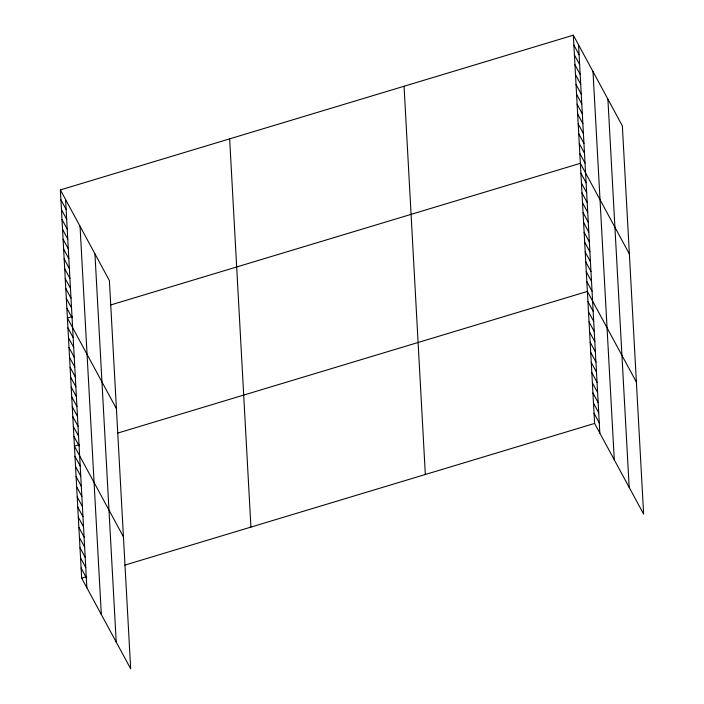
<?xml version="1.0" encoding="UTF-8"?>
<svg xmlns="http://www.w3.org/2000/svg" width="704" height="704" viewBox="0 0 704 704"><rect width="100%" height="100%" fill="white"/><g stroke="black" fill="none" stroke-linecap="round" stroke-linejoin="round"><path stroke-width="1.06" d="M60.377 189.913L109.393 280.57L130.671 668.8L81.655 578.142L60.377 189.913L573.329 35.2L622.345 125.858L643.623 514.087L594.607 423.43L573.329 35.2M72.406 316.518L67.399 318.023L116.415 408.681M110.466 305.034L580.351 163.319L629.367 253.977M79.429 444.629L74.422 446.142L123.438 536.8M117.489 433.154L587.374 291.43L636.39 382.087M81.655 578.142L86.662 576.629M124.722 565.154L594.607 423.43M573.874 45.056L579.084 54.71M574.411 54.912L579.63 64.557M574.948 64.768L580.166 74.413M575.494 74.624L580.712 84.269M576.03 84.471L581.249 94.125M576.567 94.327L581.786 103.981M577.113 104.183L582.331 113.837M577.65 114.039L582.868 123.693M578.195 123.895L583.405 133.549M578.732 133.751L583.95 143.405M579.269 143.607L584.487 153.252M579.814 153.463L585.033 163.108M580.888 173.175L586.106 182.82M581.434 183.022L586.652 192.676M581.97 192.878L587.189 202.532M582.507 202.734L587.726 212.388M583.053 212.59L588.271 222.244M583.59 222.446L588.808 232.1M584.135 232.302L589.345 241.956M584.672 242.158L589.89 251.803M585.209 252.014L590.427 261.659M585.754 261.87L590.973 271.515M586.291 271.726L591.51 281.371M586.828 281.574L592.046 291.227M587.928 301.585L593.146 311.238M588.482 311.74L593.701 321.394M589.037 321.895L594.255 331.54M589.6 332.05L594.818 341.695M590.154 342.206L595.373 351.85M590.709 352.352L595.927 362.006M591.263 362.507L596.482 372.161M591.826 372.662L597.045 382.316M592.381 382.818L597.599 392.462M592.935 392.973L598.154 402.618M593.49 403.128L598.708 412.773M594.053 413.274L599.262 422.928M60.914 199.769L66.132 209.414M61.459 209.625L66.678 219.27M61.996 219.472L67.214 229.126M62.533 229.328L67.751 238.982M63.078 239.184L68.297 248.838M63.615 249.04L68.834 258.694M64.161 258.896L69.37 268.55M64.698 268.752L69.916 278.406M65.234 278.608L70.453 288.253M65.78 288.464L70.998 298.109M66.317 298.32L71.535 307.965M66.854 308.176L72.072 317.821M67.936 327.879L73.154 337.533M68.473 337.735L73.691 347.389M69.018 347.591L74.237 357.245M69.555 357.447L74.774 367.101M70.101 367.303L75.319 376.957M70.638 377.159L75.856 386.804M71.174 387.015L76.393 396.66M71.72 396.871L76.938 406.516M72.257 406.727L77.475 416.372M72.794 416.574L78.012 426.228M73.339 426.43L78.558 436.084M73.876 436.286L79.094 445.94M74.976 456.298L80.194 465.951M75.53 466.453L80.749 476.098M76.085 476.608L81.303 486.253M76.639 486.754L81.858 496.408M77.202 496.91L82.421 506.563M77.757 507.065L82.975 516.718M78.311 517.22L83.53 526.874M78.866 527.375L84.084 537.02M79.429 537.53L84.647 547.175M79.983 547.677L85.202 557.33M80.538 557.832L85.756 567.486M81.092 567.987L86.31 577.641M607.895 99.123L629.174 487.353M593.006 71.579L614.275 459.818M578.547 44.854L599.826 433.083M404.052 86.258L425.33 474.487M229.654 138.855L250.923 527.085M94.943 253.836L116.213 642.066M80.045 226.292L101.323 614.522M65.595 199.558L86.865 587.796"/></g></svg>
